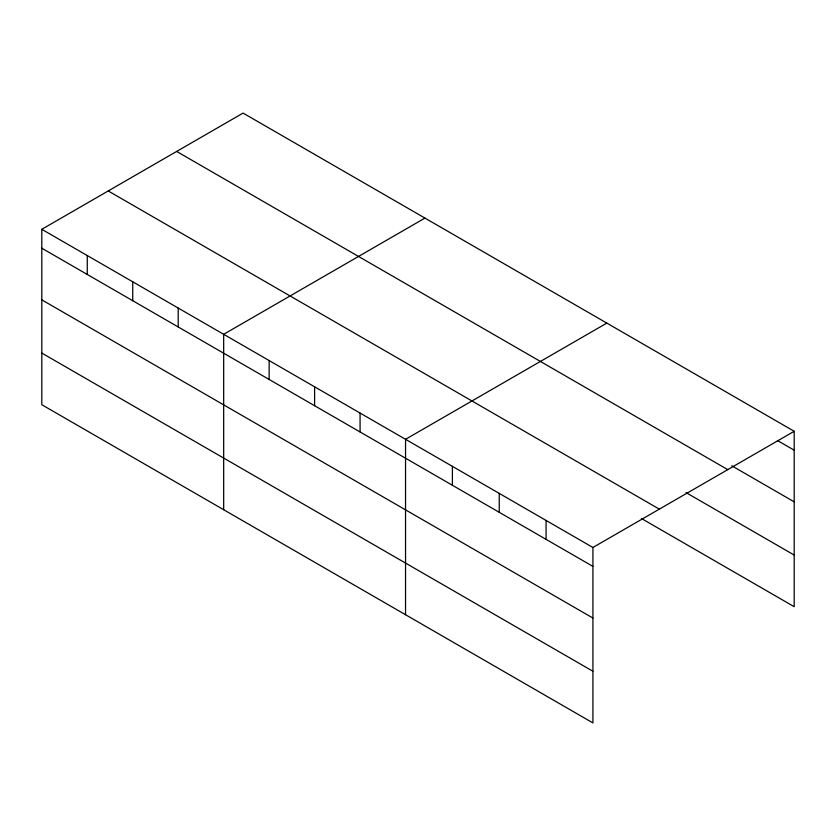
<?xml version="1.0" encoding="UTF-8"?>
<svg xmlns="http://www.w3.org/2000/svg" width="836" height="836" viewBox="0 0 836 836"><rect width="100%" height="100%" fill="white"/><g stroke="black" fill="none" stroke-linecap="round" stroke-linejoin="round"><path stroke-width="1.25" d="M41.8 229.304L592.923 547.486L592.923 722.91L41.8 404.718L41.8 229.304L243.077 113.09L794.2 431.282L794.2 606.696L641.39 518.477M424.949 218.091L223.672 334.306L223.672 509.72M606.821 323.104L405.544 439.308L405.544 614.721M592.923 547.486L794.2 431.282M777.47 440.53L794.2 450.186M731.74 465.777L794.2 501.84M176.657 151.441L727.78 469.633M686.011 492.592L794.2 555.052M108.22 190.953L659.343 509.145M41.8 248.208L592.923 566.4M41.8 299.852L592.923 618.044M41.8 353.064L592.923 671.256M546.075 520.441L546.075 539.345M499.238 493.397L499.238 512.301M452.391 466.352L452.391 485.256M360.076 413.057L360.076 431.961M314.608 386.807L314.608 405.711M269.14 360.556L269.14 379.46M178.204 308.056L178.204 326.96M132.736 281.805L132.736 300.709M87.268 255.555L87.268 274.459"/></g></svg>
